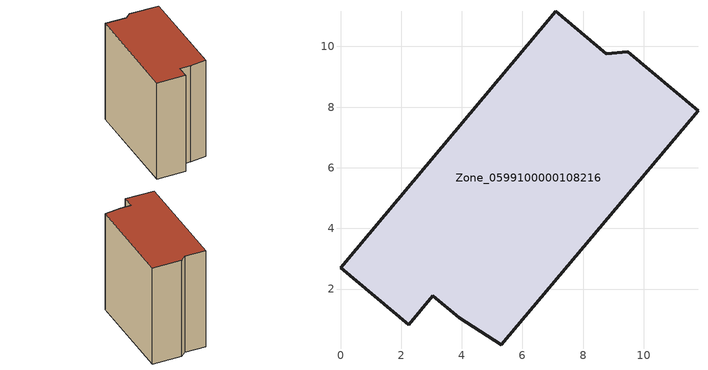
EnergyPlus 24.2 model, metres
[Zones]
Zone_0599100000108216
 floor ground (C_G): 0,2.7 7.1,11.16 8.77,9.76 9.47,9.82 11.79,7.88 5.31,0.17 3.91,1.05 3.05,1.78 2.25,0.82 z0
 wall outside (C_F): 7.1,11.16 0,2.7 2.25,0.82 3.05,1.78 3.91,1.05 5.31,0.17 11.79,7.88 9.47,9.82 8.77,9.76 7.1,11.16 z0:10.57
 roof outside (C_R): 5.31,0.17 11.79,7.88 9.47,9.82 8.77,9.76 7.1,11.16 0,2.7 2.25,0.82 3.05,1.78 3.91,1.05 z10.57
[BUILDING]
Pand.0599100000108216: North Axis=0; Terrain=City; Loads Convergence Tolerance Value=0.04; Temperature Convergence Tolerance Value=0.4; Solar Distribution=FullExterior; Maximum Number of Warmup Days=25; Minimum Number of Warmup Days=1
[Site:Location]
Rotterdam.The.Hague.AP_ZH_NLD Design_Conditions: Latitude=51.96; Longitude=4.45; Time Zone=1; Elevation=-4.5
[SITE:GROUNDTEMPERATURE:BUILDINGSURFACE]
18, 18, 18, 18, 18, 18, 18, 18, 18, 18, 18, 18
[MATERIAL] Thermal Absorptance=0.9; Solar Absorptance=0.7; Visible Absorptance=0.7
Name | Roughness | Thickness | Conductivity | Density | Specific Heat
G.TI.1946 | MediumSmooth | 0.15 | 1 | 540 | 1210
F.TI.1946 | Rough | 0.3 | 0.857143 | 1920 | 840
R.TI.1946 | MediumRough | 0.2 | 0.1 | 1500 | 1000
[CONSTRUCTION]
C_G: G.TI.1946
C_F: F.TI.1946
C_R: R.TI.1946
[ZONE]
Zone_0599100000108216: Type=1; Multiplier=1; Ceiling Height=Autocalculate; Volume=Autocalculate; Floor Area=autocalculate; Part of Total Floor Area=Yes
[ZONEINFILTRATION:DESIGNFLOWRATE]
Infil_Zone_0599100000108216: Zone or ZoneList or Space or SpaceList=Zone_0599100000108216; Schedule=AlwaysOn; Design Flow Rate Calculation Method=Flow/Area; Flow Rate per Floor Area=0.003; Constant Term Coefficient=1; Temperature Term Coefficient=0; Velocity Term Coefficient=0; Velocity Squared Term Coefficient=0
[HVACTEMPLATE:ZONE:IDEALLOADSAIRSYSTEM]
Zone_0599100000108216: Maximum Heating Supply Air Temperature=50; Minimum Cooling Supply Air Temperature=13; Maximum Heating Supply Air Humidity Ratio=0.0156; Minimum Cooling Supply Air Humidity Ratio=0.0077; Heating Limit=NoLimit; Cooling Limit=NoLimit; Dehumidification Control Type=ConstantSensibleHeatRatio; Cooling Sensible Heat Ratio=0.7; Dehumidification Setpoint=60; Humidification Control Type=None; Humidification Setpoint=30; Outdoor Air Method=None; Outdoor Air Flow Rate per Person=0.00944; Outdoor Air Flow Rate per Zone Floor Area=0; Outdoor Air Flow Rate per Zone=0; Demand Controlled Ventilation Type=None; Outdoor Air Economizer Type=NoEconomizer; Heat Recovery Type=None; Sensible Heat Recovery Effectiveness=0.7; Latent Heat Recovery Effectiveness=0.65
[ZONECONTROL:THERMOSTAT]
ThermostatControl_Zone_0599100000108216: Zone or ZoneList=Zone_0599100000108216; Control Type Schedule=DualSetpointControlType; Control 1=Thermostat_Zone_0599100000108216; Temperature Difference Between Cutout And Setpoint=0
[THERMOSTATSETPOINT:DUALSETPOINT]
Thermostat_Zone_0599100000108216: Heating Setpoint Temperature Schedule=HeatingSetpoint_Zone_0599100000108216; Cooling Setpoint Temperature Schedule=CoolingSetpoint_Zone_0599100000108216
[SCHEDULE:COMPACT]
HeatingSetpoint_Zone_0599100000108216: Through: 12/31, For: AllDays, Until: 24:00, 21
CoolingSetpoint_Zone_0599100000108216: Through: 12/31, For: AllDays, Until: 24:00, 24
DualSetpointControlType: Through: 12/31, For: AllDays, Until: 24:00, 4
AlwaysOn: Through: 12/31, For: AllDays, Until: 24:00, 1
